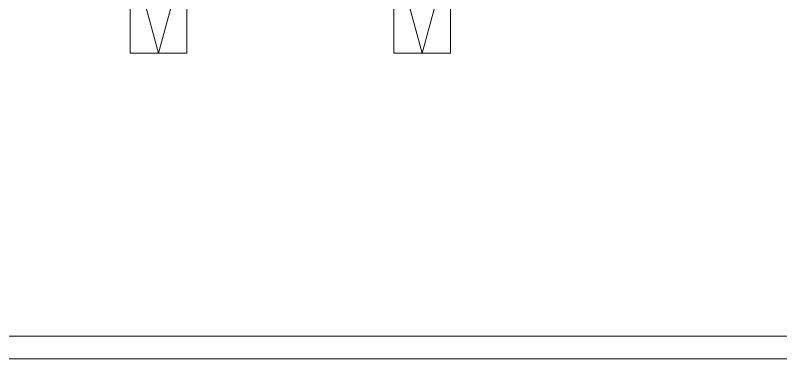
# Model space of a CAD drawing. Header units: millimetres. Extents: x 73 to 57768, y -40361 to 10065.
# Drawn here: x 19239 to 23303, y -9935 to -8110 of the extents above; entities that cross this region are included whole.
import ezdxf

# ---------------------------------------------------------------- set-up
doc = ezdxf.new("R2010")
doc.units = ezdxf.units.MM
doc.layers.add('nosivi zidovi', color=7, linetype='Continuous', lineweight=15, true_color=0xcfc3d5)
doc.layers.add('okvir', color=120, linetype='Continuous', lineweight=13)

msp = doc.modelspace()

# ---------------------------------------------------------------- linework, layer by layer
at = {"layer": 'nosivi zidovi'}
for p, q in [((19999.092, -8310.192), (19849.092, -7760.192)), ((20149.092, -7760.192), (19999.092, -8310.192)), ((20149.092, -7760.192), (20149.092, -8310.192)), ((21399.092, -8310.192), (21249.092, -7760.192)), ((21549.092, -7760.192), (21399.092, -8310.192)), ((21549.092, -7760.192), (21549.092, -8310.192)), ((19849.092, -8310.192), (19849.092, -8010.192)), ((21249.092, -8310.192), (21249.092, -8010.192)), ((20149.092, -8310.192), (19849.092, -8310.192)), ((21549.092, -8310.192), (21249.092, -8310.192))]:
    msp.add_line(p, q, dxfattribs=at)
at = {"layer": 'okvir'}
for points in [[(14073.426, 64.707), (14073.426, -9935.293), (28073.426, -9935.293), (28073.426, 64.707)], [(14495.734, -55.293), (14495.734, -9815.293), (27953.426, -9815.293), (27953.426, -55.293)]]:
    msp.add_lwpolyline(points, close=True, dxfattribs=at)

doc.saveas('drawing.dxf')
